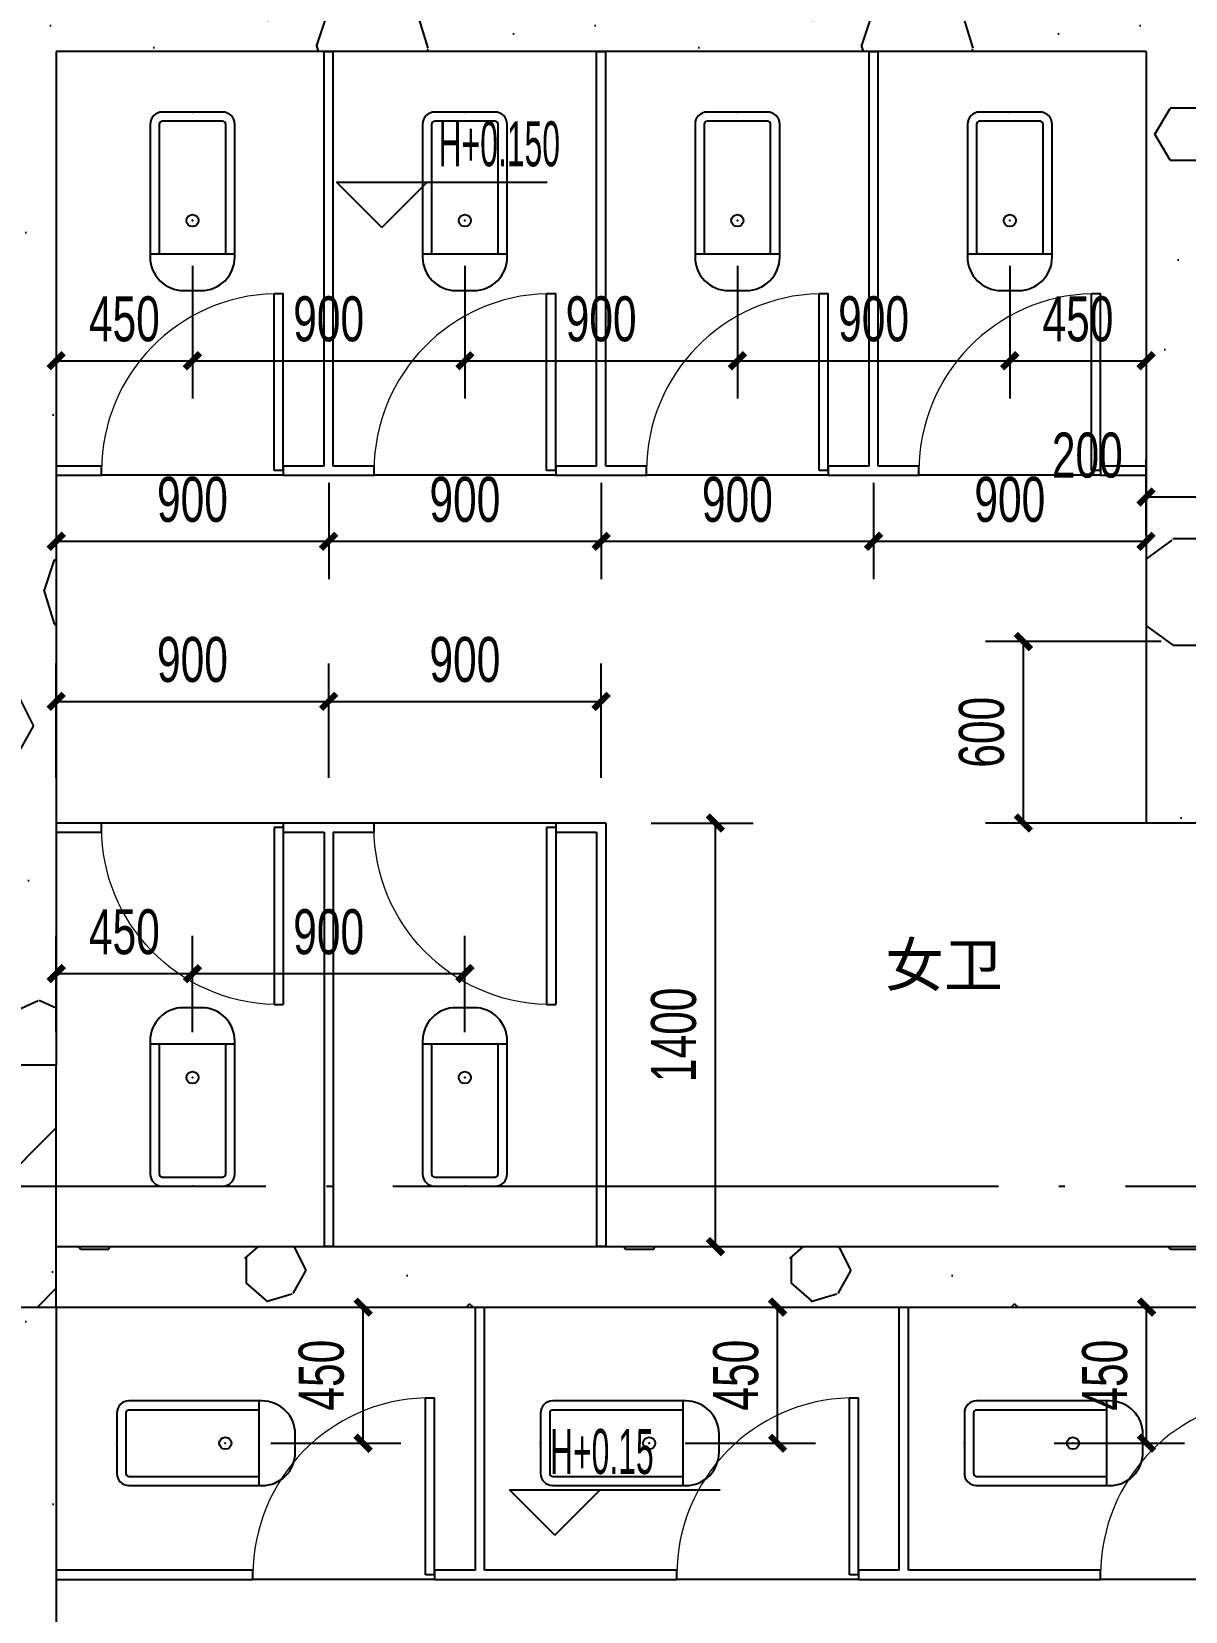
# Model space of a CAD drawing. Extents: x -26219 to 315419, y -160410 to -120810.
# Drawn here: x 258494 to 262305, y -149256 to -144034 of the extents above; entities that cross this region are included whole.
import ezdxf
from ezdxf.xclip import XClip

# ---------------------------------------------------------------- set-up
doc = ezdxf.new("R2010")
doc.units = 0
doc.header["$LTSCALE"] = 1000
doc.header["$MEASUREMENT"] = 0
doc.header["$XCLIPFRAME"] = 0
doc.linetypes.add('104-14# 核心筒$2$DOTE', pattern=[2.42, 2, -0.2, 0.02, -0.2])
for name, color, linetype in [('01-标注_尺寸', 124, 'Continuous'), ('01-标注_标高', 200, 'Continuous'), ('02-TEXT_标注', 130, 'Continuous'), ('104-14# 核心筒$0$A-I_卫-洁具', 241, 'Continuous'), ('104-14# 核心筒$0$A-I_卫-隔断', 214, 'Continuous'), ('104-14# 核心筒$0$A-TECH_结构', 21, 'Continuous'), ('104-14# 核心筒$0$A_STR-砌块墙', 121, 'Continuous'), ('104-14# 核心筒$2$05-填充_天正', 26, 'Continuous'), ('104-14# 核心筒$2$A_AXIS-轴线', 36, '104-14# 核心筒$2$DOTE'), ('104-14# 核心筒$2$A_STR-砼柱', 51, 'Continuous')]:
    doc.layers.add(name, color=color, linetype=linetype)
doc.styles.add('_TCH_DIM', font='ros.shx', dxfattribs={"width": 0.75, "bigfont": 'jd.shx'})
doc.styles.add('_TCH_DIM_T3', font='ros.shx', dxfattribs={"width": 0.705882, "bigfont": 'jd.shx'})
doc.styles.get("Standard").update_dxf_attribs({"font": 'STXIHEI_0.TTF'})
doc.dimstyles.new('_TCH_ARCH&&50', dxfattribs={"dimtxt": 148.75, "dimasz": 50, "dimexe": 125, "dimexo": 150, "dimgap": 63.125, "dimtad": 1, "dimdec": 0, "dimzin": 0, "dimdsep": 46, "dimtxsty": '_TCH_DIM_T3', "dimblk": 'ARCHTICK', "dimcen": 0.09, "dimclrt": 7, "dimazin": 2, "dimtfac": 1, "dimtdec": 0, "dimtix": 1, "dimtmove": 2, "dimatfit": 3, "dimfxl": 0, "dimtolj": 1, "dimtzin": 0, "dimarcsym": 0})
pattern_1 = [(0, (531, -549), (900, 1800), [0, -1800]), (0, (-522, -792), (900, 1800), [0, -1800]), (0, (63, -810), (900, 1800), [0, -1800]), (0, (702, -279), (900, 1800), [0, -1800]), (0, (-45, -900), (900, 1800), [0, -1800]), (0, (882, 855), (900, 1800), [0, -1800]), (0, (333, 711), (900, 1800), [0, -1800]), (0, (621, 486), (900, 1800), [0, -1800]), (0, (-846, 450), (900, 1800), [0, -1800]), (0, (36, 369), (900, 1800), [0, -1800]), (0, (-306, -90), (900, 1800), [0, -1800]), (0, (-288, -765), (900, 1800), [0, -1800]), (0, (387, -837), (900, 1800), [0, -1800]), (0, (882, -45), (900, 1800), [0, -1800]), (0, (-801, -324), (900, 1800), [0, -1800]), (0, (-648, -18), (900, 1800), [0, -1800]), (0, (54, -144), (900, 1800), [0, -1800]), (0, (-198, -405), (900, 1800), [0, -1800]), (0, (-342, 189), (900, 1800), [0, -1800]), (0, (-117, 864), (900, 1800), [0, -1800]), (0, (-729, -702), (900, 1800), [0, -1800]), (0, (261, 495), (900, 1800), [0, -1800]), (0, (-576, 522), (900, 1800), [0, -1800]), (0, (-720, 756), (900, 1800), [0, -1800]), (130.601294, (771.43, 291.43), (-4499.99995, 5400.000024), [79.025, -33111.333]), (18.43495, (642.86, 325.71), (4500, 1800), [81.316, -11302.884]), (90, (642.9, 248.6), (900, 1800), [77.143, -3522.857]), (161.56505, (720, 222.86), (-4500, 1799.99987), [81.316, -11302.884]), (53.1301, (720, 222.86), (900, 1800), [85.714, -8914.285]), (135, (788.6, -694.3), (-900, 1800), [72.73, -5018.438]), (45, (685.7, -694.3), (900, 1800), [72.73, -5018.438]), (135, (737.14, -745.7), (-900, 1800), [72.73, -5018.438]), (45, (737.14, -745.7), (900, 1800), [72.73, -5018.438]), (116.565, (-77.1, 514.3), (-0.0002, 3600), [95.831, -1916.63]), (180, (-120, 600), (-900, 1800), [102.857, -1697.143]), (63.435, (-265.7, 514.3), (8e-06, 3600), [95.831, -1916.63]), (116.565, (-222.9, 428.6), (-0.0002, 3600), [95.831, -1916.63]), (0, (-222.9, 428.6), (900, 1800), [102.857, -1697.143]), (63.435, (-120, 428.6), (8e-06, 3600), [95.831, -1916.63]), (107.10273, (600, -94.286), (-2699.999897, 9000.000015), [116.584, -48848.707]), (143.97263, (565.71, 17.14), (-17099.99978, 12599.99999), [116.584, -24366.06]), (180, (471.4, 85.7), (-900, 1800), [111.429, -1688.571]), (36.02737, (265.71, 17.14), (17099.99987, 12599.99986), [116.584, -24366.06]), (71.56505, (231.43, -85.7), (2700, 9000), [108.42, -11275.778]), (107.10273, (265.714, -197.14), (-2699.999897, 9000.000015), [116.584, -48848.707]), (143.97263, (360, -265.71), (-17099.99978, 12599.99999), [116.584, -24366.06]), (0, (360, -265.7), (900, 1800), [111.429, -1688.571]), (36.02737, (471.43, -265.71), (17099.99987, 12599.99986), [116.584, -24366.06]), (71.56505, (565.71, -197.14), (2700, 9000), [108.42, -11275.778]), (150.25512, (617.14, 745.71), (-2700, 1799.99998), [69.105, -14442.959]), (90, (557.1, 711.4), (900, 1800), [68.571, -3531.428]), (29.74488, (557.14, 711.43), (2700, 1800), [69.105, -14442.959]), (116.565, (197.1, -531.4), (-0.0002, 3600), [95.831, -1916.63]), (168.69007, (154.29, -445.71), (-8100, 1799.99995), [87.412, -18269.056]), (41.185925, (0, -488.57), (22499.999864, 19799.999827), [91.116, -38177.406]), (90, (0, -574.3), (900, 1800), [85.714, -3514.285]), (138.814074, (68.57, -634.286), (-22499.9996, 19800.000126), [91.116, -38177.406]), (16.699244, (68.57, -634.286), (29699.999777, 8999.999906), [89.488, -37495.613]), (60.945396, (154.29, -608.57), (900, 1799.999984), [88.248, -36976.018]), (109.983106, (-557.14, 222.86), (-4500.000017, 12599.999967), [100.326, -42036.592]), (155.556045, (-591.43, 317.14), (-11700.000045, 5399.999888), [103.569, -43395.394]), (24.443955, (-780, 317.14), (11700.000006, 5399.999974), [103.569, -43395.394]), (70.016893, (-814.286, 222.86), (4500.000014, 12599.99997), [100.326, -42036.592]), (109.983106, (-780, 128.57), (-4500.000017, 12599.999967), [100.326, -42036.592]), (160.01689, (-685.71, 94.29), (-4500, 1799.99992), [100.326, -20968.132]), (19.98311, (-685.71, 94.29), (4499.99998, 1800), [100.326, -20968.132]), (70.016893, (-591.43, 128.57), (4500.000014, 12599.99997), [100.326, -42036.592]), (122.00538, (111.43, 60), (-900.00012, 1799.9999), [80.863, -16900.302]), (18.43495, (-8.57, 102.86), (4500, 1800), [81.316, -11302.884]), (90, (-8.6, 25.7), (900, 1800), [77.143, -3522.857]), (161.56505, (68.57, 0), (-4500, 1799.99987), [81.316, -11302.884]), (54.46232, (68.57, 0), (6299.99999, 8999.99999), [73.734, -30894.635]), (116.565, (-411.4, -377.1), (-0.0002, 3600), [95.831, -1916.63]), (180, (-454.3, -291.4), (-900, 1800), [94.286, -1705.714]), (59.03624, (-600, -377.14), (900, 1799.99999), [99.96, -20891.466]), (120.96376, (-548.57, -462.86), (-900.00012, 1799.99992), [99.96, -20891.466]), (0, (-548.6, -462.9), (900, 1800), [94.286, -1705.714]), (63.435, (-454.3, -462.9), (8e-06, 3600), [95.831, -1916.63])]

# ---------------------------------------------------------------- blocks, each defined once
blk = doc.blocks.new('104-14# 核心筒$0$$lvtry$00000200')
at = {"color": 0}
for p, q in [((-109.8, -40, 0), (-109.8, -469.7, 0)), ((99.8, -30, 0), (-99.8, -30, 0)), ((109.8, -469.7, 0), (109.8, -40, 0))]:
    blk.add_line(p, q, dxfattribs=at)
at = {"color": 0, "elevation": 0}
blk.add_lwpolyline([(99.8, 0), (-99.8, 0, 0.414214), (-139.8, -40), (-139.8, -479.7, 0.414214), (-29.8, -589.7), (29.8, -589.7, 0.414214), (139.8, -479.7), (139.8, -40, 0.414214)], format="xyb", close=True, dxfattribs=at)
blk.add_lwpolyline([(139.8, -469.7), (-139.8, -469.7)], dxfattribs=at)
at = {"color": 0}
blk.add_circle((0, -358.6, 0), 20, dxfattribs=at)
for centre, start, end in [((-99.8, -40, 0), 90, 180), ((99.8, -40, 0), 0, 90)]:
    blk.add_arc(centre, 10, start, end, dxfattribs=at)
for p in [(0, 0), (0, -358.6, 0)]:
    blk.add_point(p, dxfattribs=at)
blk = doc.blocks.new('104-14# 核心筒$0$hgfasg')
at = {"yscale": -1}
blk.add_blockref('104-14# 核心筒$0$$lvtry$00000200', (0, 200), dxfattribs=at)
blk = doc.blocks.new('104-14# 核心筒$0$$DorLib2D$00000001')
for p, q in [((0.45, 0.975), (0.5, 0.975)), ((0.45, 0), (0.45, 0.975)), ((0.5, 0), (0.5, 0.975)), ((0.5, 0), (0.45, 0))]:
    blk.add_line(p, q)
at = {"lineweight": 13}
blk.add_arc((0.475, 0), 0.975, 91.46928, 180, dxfattribs=at)
blk = doc.blocks.new('104-14# 核心筒')
at = {"layer": '104-14# 核心筒$2$05-填充_天正'}
h = blk.add_hatch(dxfattribs=at)
h.set_pattern_fill('加气混凝土', color=256, scale=150, style=0)
h.set_pattern_definition(pattern_1)
h.paths.add_polyline_path([(99416.7, 109650), (99350, 109750), (95750, 109750), (95683.3, 109650), (95750, 109550), (99350, 109550)])
h = blk.add_hatch(dxfattribs=at)
h.set_pattern_fill('加气混凝土', color=256, scale=150, style=0)
h.set_pattern_definition(pattern_1)
h.paths.add_polyline_path([(95550, 106200), (95750, 106200), (95750, 109550), (95683.3, 109650), (95550, 109650)])
h = blk.add_hatch(dxfattribs=at)
h.set_pattern_fill('加气混凝土', color=256, scale=150, style=0)
h.set_pattern_definition(pattern_1)
h.paths.add_polyline_path([(99416.7, 109650), (99350, 109550), (99350, 107700), (99483.3, 107700), (99550, 107800), (99550, 109650)])
h = blk.add_hatch(dxfattribs=at)
h.set_pattern_fill('加气混凝土', color=256, scale=150, style=0)
h.set_pattern_definition(pattern_1)
h.paths.add_polyline_path([(99483.3, 107700), (99350, 107700), (99350, 107000), (99550, 107000), (99550, 107600)])
h = blk.add_hatch(dxfattribs=at)
h.set_pattern_fill('钢筋混凝土', color=256, scale=150, style=0)
h.set_pattern_definition([(45, (0, 0), (-265.165, 265.165), []), (50, (0, 0), (1075.8903, -94.128), [112.5, -1237.5]), (355, (0, 0), (-208.127, 1128.288), [90, -990]), (100.4514, (89.7, -7.8), (867.764, 1034.159), [95.61, -1051.713]), (46.1842, (0, 300), (1600.862, -248.279), [168.75, -1856.25]), (96.6356, (133.4, 279.3), (1401.994, 1461.177), [143.415, -1577.57]), (351.1842, (0, 300), (1401.993, 1461.178), [135, -1485]), (21, (150, 225), (895.3606, -603.9283), [112.5, -1237.5]), (326, (150, 225), (364.973, 1087.725), [90, -990]), (71.4514, (224.6, 174.7), (1260.334, 483.796), [95.61, -1051.713]), (37.5, (0, 0), (18.2398, 499.3408), [0, -978, 0, -1005, 0, -993.75]), (7.5, (0, 0), (394.6043, 591.6176), [0, -573, 0, -955.5, 0, -378.75]), (327.5, (-334.5, 0), (800.7337, -33.8323), [0, -375, 0, -1170, 0, -1552.5]), (317.5, (-484.5, 0), (874.7793, 150.1575), [0, -487.5, 0, -777, 0, -1102.5])])
h.paths.add_polyline_path([(95050, 105400), (95750, 105400), (95750, 106200), (95050, 106200)])
h = blk.add_hatch(dxfattribs=at)
h.set_pattern_fill('加气混凝土', color=256, scale=150, style=0)
h.set_pattern_definition(pattern_1)
h.paths.add_polyline_path([(95750, 105600), (95750, 105400), (99950, 105400), (100050, 105466.7), (100050, 105600)])
h = blk.add_hatch(dxfattribs=at)
h.set_pattern_fill('加气混凝土', color=256, scale=150, style=0)
h.set_pattern_definition(pattern_1)
h.paths.add_polyline_path([(95750, 105400), (95550, 105400), (95550, 103268.8), (95750, 103351.6)])
at = {"layer": '104-14# 核心筒$0$A-I_卫-隔断'}
for p, q in [((96635, 108180), (96635, 109550)), ((96635, 109550), (96665, 109550)), ((96665, 108180), (96665, 109550)), ((97535, 108180), (97535, 109550)), ((97535, 109550), (97565, 109550)), ((97565, 108180), (97565, 109550)), ((98435, 108180), (98435, 109550)), ((98435, 109550), (98465, 109550)), ((98465, 108180), (98465, 109550)), ((95900, 108180), (95750, 108180)), ((95750, 108180), (95750, 108150)), ((95750, 108150), (95900, 108150)), ((95900, 108150), (95900, 108180)), ((96500, 108150), (95900, 108150)), ((96635, 108180), (96500, 108180)), ((96500, 108180), (96500, 108150)), ((96500, 108150), (96650, 108150)), ((96650, 108150), (96800, 108150)), ((96800, 108180), (96665, 108180)), ((96800, 108150), (96800, 108180)), ((97400, 108150), (96800, 108150)), ((97535, 108180), (97400, 108180)), ((97400, 108180), (97400, 108150)), ((97400, 108150), (97550, 108150)), ((97550, 108150), (97700, 108150)), ((97700, 108180), (97565, 108180)), ((97700, 108150), (97700, 108180)), ((98300, 108150), (97700, 108150)), ((98435, 108180), (98300, 108180)), ((98300, 108180), (98300, 108150)), ((98300, 108150), (98450, 108150)), ((98450, 108150), (98600, 108150)), ((98600, 108180), (98465, 108180)), ((98600, 108150), (98600, 108180)), ((99200, 108150), (98600, 108150)), ((99350, 108180), (99200, 108180)), ((99200, 108180), (99200, 108150)), ((99200, 108150), (99350, 108150)), ((99350, 108150), (99350, 108180)), ((95900, 107000), (95750, 107000)), ((95750, 107000), (95750, 106970)), ((96500, 107000), (95900, 107000)), ((95900, 106970), (95900, 107000)), ((96650, 107000), (96500, 107000)), ((96500, 107000), (96500, 106970)), ((96800, 107000), (96650, 107000)), ((97400, 107000), (96800, 107000)), ((96800, 106970), (96800, 107000)), ((97565, 107000), (97400, 107000)), ((97400, 107000), (97400, 106970)), ((97565, 107000), (97565, 105600)), ((95750, 106970), (95900, 106970)), ((96500, 106970), (96635, 106970)), ((96635, 106970), (96635, 105600)), ((96665, 106970), (96665, 105600)), ((96665, 106970), (96800, 106970)), ((97400, 106970), (97535, 106970)), ((97535, 106970), (97535, 105600)), ((96665, 105600), (96635, 105600)), ((97565, 105600), (97535, 105600)), ((97135, 104530), (97135, 105400)), ((97135, 105400), (97165, 105400)), ((97165, 104530), (97165, 105400)), ((98535, 104530), (98535, 105400)), ((98535, 105400), (98565, 105400)), ((98565, 104530), (98565, 105400)), ((96400, 104530), (95750, 104530)), ((95750, 104530), (95750, 104500)), ((95750, 104500), (96400, 104500)), ((96400, 104500), (96400, 104530)), ((97000, 104500), (96400, 104500)), ((97135, 104530), (97000, 104530)), ((97000, 104530), (97000, 104500)), ((97000, 104500), (97150, 104500)), ((97150, 104500), (97800, 104500)), ((97800, 104530), (97165, 104530)), ((97800, 104500), (97800, 104530)), ((98400, 104500), (97800, 104500)), ((98535, 104530), (98400, 104530)), ((98400, 104530), (98400, 104500)), ((98400, 104500), (98550, 104500)), ((98550, 104500), (99200, 104500)), ((99200, 104530), (98565, 104530)), ((99200, 104500), (99200, 104530)), ((99800, 104500), (99200, 104500))]:
    blk.add_line(p, q, dxfattribs=at)
at = {"layer": '104-14# 核心筒$0$A-TECH_结构'}
blk.add_lwpolyline([(96307.9, 105850), (96307.9, 105850)], dxfattribs=at)
at = {"layer": '104-14# 核心筒$0$A_STR-砌块墙'}
for p, q in [((95750, 109550), (95750, 106200)), ((99350, 109550), (95750, 109550)), ((99350, 109550), (99350, 107700)), ((99350, 107700), (99350, 107000)), ((99550, 107000), (99350, 107000)), ((95750, 105600), (100050, 105600)), ((95750, 105400), (99950, 105400)), ((95750, 105400), (95750, 103351.6))]:
    blk.add_line(p, q, dxfattribs=at)
at = {"layer": '104-14# 核心筒$2$A_AXIS-轴线'}
for p, q in [((-9370.1, 105800), (120259.9, 105800)), ((-24839, 16700), (120259.9, 16700)), ((-24839, 11750), (120259.9, 11750))]:
    blk.add_line(p, q, dxfattribs=at)
at = {"layer": '104-14# 核心筒$2$A_STR-砼柱'}
for p, q in [((95750, 106200), (95050, 106200)), ((95750, 105400), (95750, 106200)), ((95050, 105400), (95750, 105400))]:
    blk.add_line(p, q, dxfattribs=at)
at = {"layer": '104-14# 核心筒$0$A-I_卫-洁具', "ltscale": 0.1, "xscale": -1}
for p, rotation in [((96200, 109550), 180), ((97100, 109550), 180), ((98000, 109550), 180), ((98900, 109550), 180), ((95750, 104950), 270), ((97150, 104950), 270), ((98550, 104950), 270)]:
    blk.add_blockref('104-14# 核心筒$0$hgfasg', p, dxfattribs=dict(at, rotation=rotation))
for p in [(96200, 105600), (97100, 105600)]:
    blk.add_blockref('104-14# 核心筒$0$hgfasg', p, dxfattribs=at)
at = {"layer": '104-14# 核心筒$0$A-I_卫-隔断', "xscale": -600, "zscale": 30, "rotation": 180}
for p, yscale in [((96200, 108165), -600), ((97100, 108165), -600), ((98000, 108165), -600), ((98900, 108165), -600), ((96200, 106985), 600), ((97100, 106985), 600), ((96700, 104515), -600), ((98100, 104515), -600), ((99500, 104515), -600)]:
    blk.add_blockref('104-14# 核心筒$0$$DorLib2D$00000001', p, dxfattribs=dict(at, yscale=yscale))
blk = doc.blocks.new('_ArchTick')
at = {"color": 0, "linetype": 'ByBlock', "const_width": 0.4}
blk.add_lwpolyline([(-0.5, -0.5), (0.5, 0.5)], dxfattribs=at)
blk = doc.blocks.new('*D1401')
at = {"layer": '01-标注_尺寸', "color": 0, "lineweight": -2, "transparency": 16777216}
for p, q in [((262175.3, -145700), (262175.3, -145447.2)), ((262375.3, -145700), (262375.3, -145447.2)), ((262175.3, -145572.2), (262375.3, -145572.2))]:
    blk.add_line(p, q, dxfattribs=at)
at = {"layer": 'Defpoints', "color": 0, "transparency": 16777216}
for p in [(262375.3, -145572.2), (262175.3, -145850), (262375.3, -145850)]:
    blk.add_point(p, dxfattribs=at)
at = {"layer": '01-标注_尺寸', "color": 0, "lineweight": -2, "transparency": 16777216, "xscale": 50, "yscale": 50, "zscale": 50, "rotation": 180}
blk.add_blockref('_ArchTick', (262175.3, -145572.2), dxfattribs=at)
at = {"layer": '01-标注_尺寸', "color": 0, "lineweight": -2, "transparency": 16777216, "xscale": 50, "yscale": 50, "zscale": 50}
blk.add_blockref('_ArchTick', (262375.3, -145572.2), dxfattribs=at)
at = {"layer": '01-标注_尺寸', "color": 7, "transparency": 16777216, "insert": (261981.3, -145434.7), "char_height": 148.75, "attachment_point": 5, "style": '_TCH_DIM_T3'}
blk.add_mtext('\\A1;200', dxfattribs=at)
blk = doc.blocks.new('*D1402')
at = {"layer": '01-标注_尺寸', "color": 0, "lineweight": -2, "transparency": 16777216}
for p, q in [((262225.3, -146050), (261645, -146050)), ((261770, -146650), (261770, -146050)), ((262225.3, -146650), (261645, -146650))]:
    blk.add_line(p, q, dxfattribs=at)
at = {"layer": 'Defpoints', "color": 0, "transparency": 16777216}
for p in [(261770, -146050), (262375.3, -146050), (262375.3, -146650)]:
    blk.add_point(p, dxfattribs=at)
at = {"layer": '01-标注_尺寸', "color": 0, "lineweight": -2, "transparency": 16777216, "xscale": 50, "yscale": 50, "zscale": 50}
for p, rotation in [((261770, -146050), 90), ((261770, -146650), 270)]:
    blk.add_blockref('_ArchTick', p, dxfattribs=dict(at, rotation=rotation))
at = {"layer": '01-标注_尺寸', "color": 7, "transparency": 16777216, "insert": (261632.5, -146350), "char_height": 148.75, "attachment_point": 5, "rotation": 90, "style": '_TCH_DIM_T3'}
blk.add_mtext('\\A1;600', dxfattribs=at)
blk = doc.blocks.new('*D1426')
at = {"layer": '01-标注_尺寸', "color": 0, "lineweight": -2, "transparency": 16777216}
for p, q in [((258575.3, -144808.6), (258575.3, -145246.8)), ((259025.3, -144808.6), (259025.3, -145246.8)), ((258575.3, -145121.8), (259025.3, -145121.8))]:
    blk.add_line(p, q, dxfattribs=at)
at = {"layer": 'Defpoints', "color": 0, "transparency": 16777216}
for p in [(258575.3, -144658.6), (259025.3, -144658.6), (259025.3, -145121.8)]:
    blk.add_point(p, dxfattribs=at)
at = {"layer": '01-标注_尺寸', "color": 0, "lineweight": -2, "transparency": 16777216, "xscale": 50, "yscale": 50, "zscale": 50, "rotation": 180}
blk.add_blockref('_ArchTick', (258575.3, -145121.8), dxfattribs=at)
at = {"layer": '01-标注_尺寸', "color": 0, "lineweight": -2, "transparency": 16777216, "xscale": 50, "yscale": 50, "zscale": 50}
blk.add_blockref('_ArchTick', (259025.3, -145121.8), dxfattribs=at)
at = {"layer": '01-标注_尺寸', "color": 7, "transparency": 16777216, "insert": (258800.3, -144984.3), "char_height": 148.75, "attachment_point": 5, "style": '_TCH_DIM_T3'}
blk.add_mtext('\\A1;450', dxfattribs=at)
blk = doc.blocks.new('*D1427')
at = {"layer": '01-标注_尺寸', "color": 0, "lineweight": -2, "transparency": 16777216}
for p, q in [((259025.3, -144808.6), (259025.3, -145246.8)), ((259925.3, -144808.6), (259925.3, -145246.8)), ((259025.3, -145121.8), (259925.3, -145121.8))]:
    blk.add_line(p, q, dxfattribs=at)
at = {"layer": 'Defpoints', "color": 0, "transparency": 16777216}
for p in [(259025.3, -144658.6), (259925.3, -144658.6), (259925.3, -145121.8)]:
    blk.add_point(p, dxfattribs=at)
at = {"layer": '01-标注_尺寸', "color": 0, "lineweight": -2, "transparency": 16777216, "xscale": 50, "yscale": 50, "zscale": 50, "rotation": 180}
blk.add_blockref('_ArchTick', (259025.3, -145121.8), dxfattribs=at)
at = {"layer": '01-标注_尺寸', "color": 0, "lineweight": -2, "transparency": 16777216, "xscale": 50, "yscale": 50, "zscale": 50}
blk.add_blockref('_ArchTick', (259925.3, -145121.8), dxfattribs=at)
at = {"layer": '01-标注_尺寸', "color": 7, "transparency": 16777216, "insert": (259475.3, -144984.3), "char_height": 148.75, "attachment_point": 5, "style": '_TCH_DIM_T3'}
blk.add_mtext('\\A1;900', dxfattribs=at)
blk = doc.blocks.new('*D1428')
at = {"layer": '01-标注_尺寸', "color": 0, "lineweight": -2, "transparency": 16777216}
for p, q in [((259925.3, -144808.6), (259925.3, -145246.8)), ((260825.3, -144808.6), (260825.3, -145246.8)), ((259925.3, -145121.8), (260825.3, -145121.8))]:
    blk.add_line(p, q, dxfattribs=at)
at = {"layer": 'Defpoints', "color": 0, "transparency": 16777216}
for p in [(259925.3, -144658.6), (260825.3, -144658.6), (260825.3, -145121.8)]:
    blk.add_point(p, dxfattribs=at)
at = {"layer": '01-标注_尺寸', "color": 0, "lineweight": -2, "transparency": 16777216, "xscale": 50, "yscale": 50, "zscale": 50, "rotation": 180}
blk.add_blockref('_ArchTick', (259925.3, -145121.8), dxfattribs=at)
at = {"layer": '01-标注_尺寸', "color": 0, "lineweight": -2, "transparency": 16777216, "xscale": 50, "yscale": 50, "zscale": 50}
blk.add_blockref('_ArchTick', (260825.3, -145121.8), dxfattribs=at)
at = {"layer": '01-标注_尺寸', "color": 7, "transparency": 16777216, "insert": (260375.3, -144984.3), "char_height": 148.75, "attachment_point": 5, "style": '_TCH_DIM_T3'}
blk.add_mtext('\\A1;900', dxfattribs=at)
blk = doc.blocks.new('*D1429')
at = {"layer": '01-标注_尺寸', "color": 0, "lineweight": -2, "transparency": 16777216}
for p, q in [((260825.3, -144808.6), (260825.3, -145246.8)), ((261725.3, -144808.6), (261725.3, -145246.8)), ((260825.3, -145121.8), (261725.3, -145121.8))]:
    blk.add_line(p, q, dxfattribs=at)
at = {"layer": 'Defpoints', "color": 0, "transparency": 16777216}
for p in [(260825.3, -144658.6), (261725.3, -144658.6), (261725.3, -145121.8)]:
    blk.add_point(p, dxfattribs=at)
at = {"layer": '01-标注_尺寸', "color": 0, "lineweight": -2, "transparency": 16777216, "xscale": 50, "yscale": 50, "zscale": 50, "rotation": 180}
blk.add_blockref('_ArchTick', (260825.3, -145121.8), dxfattribs=at)
at = {"layer": '01-标注_尺寸', "color": 0, "lineweight": -2, "transparency": 16777216, "xscale": 50, "yscale": 50, "zscale": 50}
blk.add_blockref('_ArchTick', (261725.3, -145121.8), dxfattribs=at)
at = {"layer": '01-标注_尺寸', "color": 7, "transparency": 16777216, "insert": (261275.3, -144984.3), "char_height": 148.75, "attachment_point": 5, "style": '_TCH_DIM_T3'}
blk.add_mtext('\\A1;900', dxfattribs=at)
blk = doc.blocks.new('*D1430')
at = {"layer": '01-标注_尺寸', "color": 0, "lineweight": -2, "transparency": 16777216}
for p, q in [((261725.3, -144808.6), (261725.3, -145246.8)), ((262175.3, -144808.6), (262175.3, -145246.8)), ((261725.3, -145121.8), (262175.3, -145121.8))]:
    blk.add_line(p, q, dxfattribs=at)
at = {"layer": 'Defpoints', "color": 0, "transparency": 16777216}
for p in [(261725.3, -144658.6), (262175.3, -144658.6), (262175.3, -145121.8)]:
    blk.add_point(p, dxfattribs=at)
at = {"layer": '01-标注_尺寸', "color": 0, "lineweight": -2, "transparency": 16777216, "xscale": 50, "yscale": 50, "zscale": 50, "rotation": 180}
blk.add_blockref('_ArchTick', (261725.3, -145121.8), dxfattribs=at)
at = {"layer": '01-标注_尺寸', "color": 0, "lineweight": -2, "transparency": 16777216, "xscale": 50, "yscale": 50, "zscale": 50}
blk.add_blockref('_ArchTick', (262175.3, -145121.8), dxfattribs=at)
at = {"layer": '01-标注_尺寸', "color": 7, "transparency": 16777216, "insert": (261950.3, -144984.3), "char_height": 148.75, "attachment_point": 5, "style": '_TCH_DIM_T3'}
blk.add_mtext('\\A1;450', dxfattribs=at)
blk = doc.blocks.new('*D1431')
at = {"layer": '01-标注_尺寸', "color": 0, "lineweight": -2, "transparency": 16777216}
for p, q in [((259025.3, -147341.3), (259025.3, -147022.8)), ((259925.3, -147341.3), (259925.3, -147022.8)), ((259025.3, -147147.8), (259925.3, -147147.8))]:
    blk.add_line(p, q, dxfattribs=at)
at = {"layer": 'Defpoints', "color": 0, "transparency": 16777216}
for p in [(259925.3, -147147.8), (259025.3, -147491.3), (259925.3, -147491.3)]:
    blk.add_point(p, dxfattribs=at)
at = {"layer": '01-标注_尺寸', "color": 0, "lineweight": -2, "transparency": 16777216, "xscale": 50, "yscale": 50, "zscale": 50, "rotation": 180}
blk.add_blockref('_ArchTick', (259025.3, -147147.8), dxfattribs=at)
at = {"layer": '01-标注_尺寸', "color": 0, "lineweight": -2, "transparency": 16777216, "xscale": 50, "yscale": 50, "zscale": 50}
blk.add_blockref('_ArchTick', (259925.3, -147147.8), dxfattribs=at)
at = {"layer": '01-标注_尺寸', "color": 7, "transparency": 16777216, "insert": (259475.3, -147010.3), "char_height": 148.75, "attachment_point": 5, "style": '_TCH_DIM_T3'}
blk.add_mtext('\\A1;900', dxfattribs=at)
blk = doc.blocks.new('*D1432')
at = {"layer": '01-标注_尺寸', "color": 0, "lineweight": -2, "transparency": 16777216}
for p, q in [((258575.3, -147341.3), (258575.3, -147022.8)), ((259025.3, -147341.3), (259025.3, -147022.8)), ((258575.3, -147147.8), (259025.3, -147147.8))]:
    blk.add_line(p, q, dxfattribs=at)
at = {"layer": 'Defpoints', "color": 0, "transparency": 16777216}
for p in [(259025.3, -147147.8), (258575.3, -147491.3), (259025.3, -147491.3)]:
    blk.add_point(p, dxfattribs=at)
at = {"layer": '01-标注_尺寸', "color": 0, "lineweight": -2, "transparency": 16777216, "xscale": 50, "yscale": 50, "zscale": 50, "rotation": 180}
blk.add_blockref('_ArchTick', (258575.3, -147147.8), dxfattribs=at)
at = {"layer": '01-标注_尺寸', "color": 0, "lineweight": -2, "transparency": 16777216, "xscale": 50, "yscale": 50, "zscale": 50}
blk.add_blockref('_ArchTick', (259025.3, -147147.8), dxfattribs=at)
at = {"layer": '01-标注_尺寸', "color": 7, "transparency": 16777216, "insert": (258800.3, -147010.3), "char_height": 148.75, "attachment_point": 5, "style": '_TCH_DIM_T3'}
blk.add_mtext('\\A1;450', dxfattribs=at)
blk = doc.blocks.new('*D1433')
at = {"layer": '01-标注_尺寸', "color": 0, "lineweight": -2, "transparency": 16777216}
for p, q in [((259283.9, -148250), (259714.1, -148250)), ((259589.1, -148700), (259589.1, -148250)), ((259283.9, -148700), (259714.1, -148700))]:
    blk.add_line(p, q, dxfattribs=at)
at = {"layer": 'Defpoints', "color": 0, "transparency": 16777216}
for p in [(259133.9, -148250), (259589.1, -148250), (259133.9, -148700)]:
    blk.add_point(p, dxfattribs=at)
at = {"layer": '01-标注_尺寸', "color": 0, "lineweight": -2, "transparency": 16777216, "xscale": 50, "yscale": 50, "zscale": 50}
for p, rotation in [((259589.1, -148250), 90), ((259589.1, -148700), 270)]:
    blk.add_blockref('_ArchTick', p, dxfattribs=dict(at, rotation=rotation))
at = {"layer": '01-标注_尺寸', "color": 7, "transparency": 16777216, "insert": (259451.6, -148475), "char_height": 148.75, "attachment_point": 5, "rotation": 90, "style": '_TCH_DIM_T3'}
blk.add_mtext('\\A1;450', dxfattribs=at)
blk = doc.blocks.new('*D1434')
at = {"layer": '01-标注_尺寸', "color": 0, "lineweight": -2, "transparency": 16777216}
for p, q in [((260653, -148250), (261083.2, -148250)), ((260958.2, -148700), (260958.2, -148250)), ((260653, -148700), (261083.2, -148700))]:
    blk.add_line(p, q, dxfattribs=at)
at = {"layer": 'Defpoints', "color": 0, "transparency": 16777216}
for p in [(260503, -148250), (260958.2, -148250), (260503, -148700)]:
    blk.add_point(p, dxfattribs=at)
at = {"layer": '01-标注_尺寸', "color": 0, "lineweight": -2, "transparency": 16777216, "xscale": 50, "yscale": 50, "zscale": 50}
for p, rotation in [((260958.2, -148250), 90), ((260958.2, -148700), 270)]:
    blk.add_blockref('_ArchTick', p, dxfattribs=dict(at, rotation=rotation))
at = {"layer": '01-标注_尺寸', "color": 7, "transparency": 16777216, "insert": (260820.7, -148475), "char_height": 148.75, "attachment_point": 5, "rotation": 90, "style": '_TCH_DIM_T3'}
blk.add_mtext('\\A1;450', dxfattribs=at)
blk = doc.blocks.new('*D1435')
at = {"layer": '01-标注_尺寸', "color": 0, "lineweight": -2, "transparency": 16777216}
for p, q in [((261871.6, -148250), (262301.9, -148250)), ((262176.9, -148700), (262176.9, -148250)), ((261871.6, -148700), (262301.9, -148700))]:
    blk.add_line(p, q, dxfattribs=at)
at = {"layer": 'Defpoints', "color": 0, "transparency": 16777216}
for p in [(261721.6, -148250), (262176.9, -148250), (261721.6, -148700)]:
    blk.add_point(p, dxfattribs=at)
at = {"layer": '01-标注_尺寸', "color": 0, "lineweight": -2, "transparency": 16777216, "xscale": 50, "yscale": 50, "zscale": 50}
for p, rotation in [((262176.9, -148250), 90), ((262176.9, -148700), 270)]:
    blk.add_blockref('_ArchTick', p, dxfattribs=dict(at, rotation=rotation))
at = {"layer": '01-标注_尺寸', "color": 7, "transparency": 16777216, "insert": (262039.4, -148475), "char_height": 148.75, "attachment_point": 5, "rotation": 90, "style": '_TCH_DIM_T3'}
blk.add_mtext('\\A1;450', dxfattribs=at)
blk = doc.blocks.new('*D1538')
at = {"layer": '01-标注_尺寸', "color": 0, "lineweight": -2, "transparency": 16777216}
for p, q in [((261275.3, -145525.5), (261275.3, -145843.6)), ((262175.3, -145525.5), (262175.3, -145843.6)), ((261275.3, -145718.6), (262175.3, -145718.6))]:
    blk.add_line(p, q, dxfattribs=at)
at = {"layer": 'Defpoints', "color": 0, "transparency": 16777216}
for p in [(261275.3, -145375.5), (262175.3, -145375.5), (262175.3, -145718.6)]:
    blk.add_point(p, dxfattribs=at)
at = {"layer": '01-标注_尺寸', "color": 0, "lineweight": -2, "transparency": 16777216, "xscale": 50, "yscale": 50, "zscale": 50, "rotation": 180}
blk.add_blockref('_ArchTick', (261275.3, -145718.6), dxfattribs=at)
at = {"layer": '01-标注_尺寸', "color": 0, "lineweight": -2, "transparency": 16777216, "xscale": 50, "yscale": 50, "zscale": 50}
blk.add_blockref('_ArchTick', (262175.3, -145718.6), dxfattribs=at)
at = {"layer": '01-标注_尺寸', "color": 7, "transparency": 16777216, "insert": (261725.3, -145581.1), "char_height": 148.75, "attachment_point": 5, "style": '_TCH_DIM_T3'}
blk.add_mtext('\\A1;900', dxfattribs=at)
blk = doc.blocks.new('*D1539')
at = {"layer": '01-标注_尺寸', "color": 0, "lineweight": -2, "transparency": 16777216}
for p, q in [((260375.3, -145525.5), (260375.3, -145843.6)), ((261275.3, -145525.5), (261275.3, -145843.6)), ((260375.3, -145718.6), (261275.3, -145718.6))]:
    blk.add_line(p, q, dxfattribs=at)
at = {"layer": 'Defpoints', "color": 0, "transparency": 16777216}
for p in [(260375.3, -145375.5), (261275.3, -145375.5), (261275.3, -145718.6)]:
    blk.add_point(p, dxfattribs=at)
at = {"layer": '01-标注_尺寸', "color": 0, "lineweight": -2, "transparency": 16777216, "xscale": 50, "yscale": 50, "zscale": 50, "rotation": 180}
blk.add_blockref('_ArchTick', (260375.3, -145718.6), dxfattribs=at)
at = {"layer": '01-标注_尺寸', "color": 0, "lineweight": -2, "transparency": 16777216, "xscale": 50, "yscale": 50, "zscale": 50}
blk.add_blockref('_ArchTick', (261275.3, -145718.6), dxfattribs=at)
at = {"layer": '01-标注_尺寸', "color": 7, "transparency": 16777216, "insert": (260825.3, -145581.1), "char_height": 148.75, "attachment_point": 5, "style": '_TCH_DIM_T3'}
blk.add_mtext('\\A1;900', dxfattribs=at)
blk = doc.blocks.new('*D1540')
at = {"layer": '01-标注_尺寸', "color": 0, "lineweight": -2, "transparency": 16777216}
for p, q in [((259475.3, -145525.5), (259475.3, -145843.6)), ((260375.3, -145525.5), (260375.3, -145843.6)), ((259475.3, -145718.6), (260375.3, -145718.6))]:
    blk.add_line(p, q, dxfattribs=at)
at = {"layer": 'Defpoints', "color": 0, "transparency": 16777216}
for p in [(259475.3, -145375.5), (260375.3, -145375.5), (260375.3, -145718.6)]:
    blk.add_point(p, dxfattribs=at)
at = {"layer": '01-标注_尺寸', "color": 0, "lineweight": -2, "transparency": 16777216, "xscale": 50, "yscale": 50, "zscale": 50, "rotation": 180}
blk.add_blockref('_ArchTick', (259475.3, -145718.6), dxfattribs=at)
at = {"layer": '01-标注_尺寸', "color": 0, "lineweight": -2, "transparency": 16777216, "xscale": 50, "yscale": 50, "zscale": 50}
blk.add_blockref('_ArchTick', (260375.3, -145718.6), dxfattribs=at)
at = {"layer": '01-标注_尺寸', "color": 7, "transparency": 16777216, "insert": (259925.3, -145581.1), "char_height": 148.75, "attachment_point": 5, "style": '_TCH_DIM_T3'}
blk.add_mtext('\\A1;900', dxfattribs=at)
blk = doc.blocks.new('*D1541')
at = {"layer": '01-标注_尺寸', "color": 0, "lineweight": -2, "transparency": 16777216}
for p, q in [((258575.3, -145525.5), (258575.3, -145843.6)), ((259475.3, -145525.5), (259475.3, -145843.6)), ((258575.3, -145718.6), (259475.3, -145718.6))]:
    blk.add_line(p, q, dxfattribs=at)
at = {"layer": 'Defpoints', "color": 0, "transparency": 16777216}
for p in [(258575.3, -145375.5), (259475.3, -145375.5), (259475.3, -145718.6)]:
    blk.add_point(p, dxfattribs=at)
at = {"layer": '01-标注_尺寸', "color": 0, "lineweight": -2, "transparency": 16777216, "xscale": 50, "yscale": 50, "zscale": 50, "rotation": 180}
blk.add_blockref('_ArchTick', (258575.3, -145718.6), dxfattribs=at)
at = {"layer": '01-标注_尺寸', "color": 0, "lineweight": -2, "transparency": 16777216, "xscale": 50, "yscale": 50, "zscale": 50}
blk.add_blockref('_ArchTick', (259475.3, -145718.6), dxfattribs=at)
at = {"layer": '01-标注_尺寸', "color": 7, "transparency": 16777216, "insert": (259025.3, -145581.1), "char_height": 148.75, "attachment_point": 5, "style": '_TCH_DIM_T3'}
blk.add_mtext('\\A1;900', dxfattribs=at)
blk = doc.blocks.new('*D1542')
at = {"layer": '01-标注_尺寸', "color": 0, "lineweight": -2, "transparency": 16777216}
for p, q in [((258575.3, -146500), (258575.3, -146122.8)), ((259475.3, -146500), (259475.3, -146122.8)), ((258575.3, -146247.8), (259475.3, -146247.8))]:
    blk.add_line(p, q, dxfattribs=at)
at = {"layer": 'Defpoints', "color": 0, "transparency": 16777216}
for p in [(259475.3, -146247.8), (258575.3, -146650), (259475.3, -146650)]:
    blk.add_point(p, dxfattribs=at)
at = {"layer": '01-标注_尺寸', "color": 0, "lineweight": -2, "transparency": 16777216, "xscale": 50, "yscale": 50, "zscale": 50, "rotation": 180}
blk.add_blockref('_ArchTick', (258575.3, -146247.8), dxfattribs=at)
at = {"layer": '01-标注_尺寸', "color": 0, "lineweight": -2, "transparency": 16777216, "xscale": 50, "yscale": 50, "zscale": 50}
blk.add_blockref('_ArchTick', (259475.3, -146247.8), dxfattribs=at)
at = {"layer": '01-标注_尺寸', "color": 7, "transparency": 16777216, "insert": (259025.3, -146110.3), "char_height": 148.75, "attachment_point": 5, "style": '_TCH_DIM_T3'}
blk.add_mtext('\\A1;900', dxfattribs=at)
blk = doc.blocks.new('*D1543')
at = {"layer": '01-标注_尺寸', "color": 0, "lineweight": -2, "transparency": 16777216}
for p, q in [((259475.3, -146500), (259475.3, -146122.8)), ((260375.3, -146500), (260375.3, -146122.8)), ((259475.3, -146247.8), (260375.3, -146247.8))]:
    blk.add_line(p, q, dxfattribs=at)
at = {"layer": 'Defpoints', "color": 0, "transparency": 16777216}
for p in [(260375.3, -146247.8), (259475.3, -146650), (260375.3, -146650)]:
    blk.add_point(p, dxfattribs=at)
at = {"layer": '01-标注_尺寸', "color": 0, "lineweight": -2, "transparency": 16777216, "xscale": 50, "yscale": 50, "zscale": 50, "rotation": 180}
blk.add_blockref('_ArchTick', (259475.3, -146247.8), dxfattribs=at)
at = {"layer": '01-标注_尺寸', "color": 0, "lineweight": -2, "transparency": 16777216, "xscale": 50, "yscale": 50, "zscale": 50}
blk.add_blockref('_ArchTick', (260375.3, -146247.8), dxfattribs=at)
at = {"layer": '01-标注_尺寸', "color": 7, "transparency": 16777216, "insert": (259925.3, -146110.3), "char_height": 148.75, "attachment_point": 5, "style": '_TCH_DIM_T3'}
blk.add_mtext('\\A1;900', dxfattribs=at)
blk = doc.blocks.new('*D1544')
at = {"layer": '01-标注_尺寸', "color": 0, "lineweight": -2, "transparency": 16777216}
for p, q in [((260540.3, -146650), (260877.8, -146650)), ((260752.8, -148050), (260752.8, -146650)), ((260540.3, -148050), (260877.8, -148050))]:
    blk.add_line(p, q, dxfattribs=at)
at = {"layer": 'Defpoints', "color": 0, "transparency": 16777216}
for p in [(260390.3, -146650), (260752.8, -146650), (260390.3, -148050)]:
    blk.add_point(p, dxfattribs=at)
at = {"layer": '01-标注_尺寸', "color": 0, "lineweight": -2, "transparency": 16777216, "xscale": 50, "yscale": 50, "zscale": 50}
for p, rotation in [((260752.8, -146650), 90), ((260752.8, -148050), 270)]:
    blk.add_blockref('_ArchTick', p, dxfattribs=dict(at, rotation=rotation))
at = {"layer": '01-标注_尺寸', "color": 7, "transparency": 16777216, "insert": (260615.3, -147350), "char_height": 148.75, "attachment_point": 5, "rotation": 90, "style": '_TCH_DIM_T3'}
blk.add_mtext('\\A1;1400', dxfattribs=at)

msp = doc.modelspace()

# ---------------------------------------------------------------- linework, layer by layer
at = {"layer": '01-标注_标高'}
for p, q in [((259650.9, -144681.6), (259500.9, -144531.6)), ((259500.9, -144531.6), (260197.1, -144531.6)), ((259650.9, -144681.6), (259800.9, -144531.6)), ((260222.2, -149004.2), (260072.2, -148854.2)), ((260072.2, -148854.2), (260768.4, -148854.2)), ((260222.2, -149004.2), (260372.2, -148854.2))]:
    msp.add_line(p, q, dxfattribs=at)

# ---------------------------------------------------------------- block references
ref = msp.add_blockref('104-14# 核心筒', (201591, -159600))
XClip(ref).set_block_clipping_path([(32000, 6700), (42400, 18198.7390783391)])
ref = msp.add_blockref('104-14# 核心筒', (150626, -164550))
XClip(ref).set_block_clipping_path([(94550.0000000024, 12139.8027840568), (105750.0000113929, 22499.9999875159)])
ref = msp.add_blockref('104-14# 核心筒', (162825.3, -253650))
XClip(ref).set_block_clipping_path([(94442.2879467641, 101022.6274729816), (105150.0000113929, 111550)])

# ---------------------------------------------------------------- texts
at = {"layer": '02-TEXT_标注', "style": '_TCH_DIM', "width": 0.529412}
for s, p in [('H+0.150', (259838.3, -144479.1)), ('H+0.15', (260206.3, -148801.7))]:
    msp.add_text(s, height=148.75, dxfattribs=at).set_placement(p)
at = {"layer": '02-TEXT_标注'}
msp.add_text('女卫', height=142.71, dxfattribs=at).set_placement((261313, -147190.4))

# ---------------------------------------------------------------- dimensions: what is measured, and where the dimension line sits
at = {"layer": '01-标注_尺寸'}
for p1, p2, distance, picture, middle in [((258575.3, -144658.6), (259025.3, -144658.6), -463.3, '*D1426', (258800.3, -144984.3)), ((259025.3, -144658.6), (259925.3, -144658.6), -463.3, '*D1427', (259475.3, -144984.3)), ((259925.3, -144658.6), (260825.3, -144658.6), -463.3, '*D1428', (260375.3, -144984.3)), ((260825.3, -144658.6), (261725.3, -144658.6), -463.3, '*D1429', (261275.3, -144984.3)), ((261725.3, -144658.6), (262175.3, -144658.6), -463.3, '*D1430', (261950.3, -144984.3)), ((258575.3, -145375.5), (259475.3, -145375.5), -343.1, '*D1541', (259025.3, -145581.1)), ((259475.3, -145375.5), (260375.3, -145375.5), -343.1, '*D1540', (259925.3, -145581.1)), ((260375.3, -145375.5), (261275.3, -145375.5), -343.1, '*D1539', (260825.3, -145581.1)), ((261275.3, -145375.5), (262175.3, -145375.5), -343.1, '*D1538', (261725.3, -145581.1)), ((258575.3, -146650), (259475.3, -146650), 402.2, '*D1542', (259025.3, -146110.3)), ((259475.3, -146650), (260375.3, -146650), 402.2, '*D1543', (259925.3, -146110.3)), ((262375.3, -146650), (262375.3, -146050), 605.3, '*D1402', (261632.5, -146350)), ((260390.3, -148050), (260390.3, -146650), -362.5, '*D1544', (260615.3, -147350)), ((258575.3, -147491.3), (259025.3, -147491.3), 343.5, '*D1432', (258800.3, -147010.3)), ((259025.3, -147491.3), (259925.3, -147491.3), 343.5, '*D1431', (259475.3, -147010.3)), ((259133.9, -148700), (259133.9, -148250), -455.2, '*D1433', (259451.6, -148475)), ((260503, -148700), (260503, -148250), -455.2, '*D1434', (260820.7, -148475)), ((261721.6, -148700), (261721.6, -148250), -455.2, '*D1435', (262039.4, -148475))]:
    dim = msp.add_aligned_dim(p1=p1, p2=p2, distance=distance, dimstyle='_TCH_ARCH&&50', dxfattribs=at)
    dim.commit()
    dim.dimension.update_dxf_attribs({"geometry": picture, "text_midpoint": middle})
dim = msp.add_linear_dim(base=(262375.3, -145572.2), p1=(262175.3, -145850), p2=(262375.3, -145850), angle=0, dimstyle='_TCH_ARCH&&50', dxfattribs=at)
dim.commit()
dim.dimension.update_dxf_attribs({"geometry": '*D1401', "text_midpoint": (261981.3, -145434.7), "dimtype": 161})

doc.saveas('drawing.dxf')
